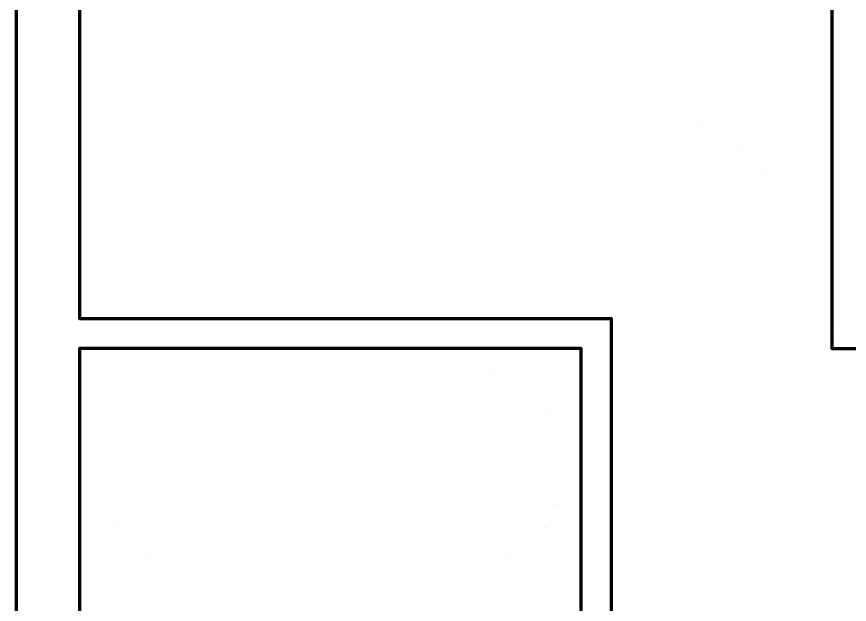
# Model space of a CAD drawing. Header units: metres. Extents: x -5.37 to 2.25, y -5.82 to 2.
# Drawn here: x -5.369 to -2.05, y -2.888 to -0.547 of the extents above; entities that cross this region are included whole.
import ezdxf

# ---------------------------------------------------------------- set-up
doc = ezdxf.new("R2010")
doc.units = ezdxf.units.M
doc.header["$LTSCALE"] = 10
doc.layers.get('0').update_dxf_attribs({"linetype": 'CONTINUOUS', "lineweight": 100})
for name, color, linetype, lineweight in [('doors', 1, 'CONTINUOUS', 100), ('kitchencabinets.us', 4, 'CONTINUOUS', 100), ('roomitems', 2, 'CONTINUOUS', 100), ('walls', 8, 'CONTINUOUS', 100)]:
    doc.layers.add(name, color=color, linetype=linetype, lineweight=lineweight)

# ---------------------------------------------------------------- blocks, each defined once
blk = doc.blocks.new('W-1-0')
at = {"color": 0, "const_width": 0.01}
for points in [[(-450, 0), (-450, 0)], [(-450, 0), (-441.8, -122.1)], [(450, -75), (450, 0)], [(450, -150), (450, -75)], [(-441.8, -122.1), (-417.8, -239.2)], [(450, -225), (450, -150)], [(450, -300), (450, -225)], [(-417.8, -239.2), (-379.3, -350.3)], [(450, -375), (450, -300)], [(-379.3, -350.3), (-327.1, -454.2)], [(450, -450), (450, -375)], [(-327.1, -454.2), (-262.5, -549.9)], [(450, -525), (450, -450)], [(450, -600), (450, -525)], [(-262.5, -549.9), (-186.4, -636.4)], [(450, -675), (450, -600)], [(-186.4, -636.4), (-99.9, -712.5)], [(450, -750), (450, -675)], [(-99.9, -712.5), (-4.2, -777.1)], [(450, -825), (450, -750)], [(-4.2, -777.1), (99.7, -829.3)], [(99.7, -829.3), (210.8, -867.8)], [(450, -900), (450, -825)], [(210.8, -867.8), (327.9, -891.8)], [(327.9, -891.8), (450, -900)]]:
    blk.add_lwpolyline(points, dxfattribs=at)
blk = doc.blocks.new('F-1-0')
at = {"color": 0, "const_width": 0.01}
for points in [[(-599.8, 336.7), (-599.8, 336.7)], [(-599.8, 336.7), (-499.9, 336.7)], [(-599.8, 280.6), (-599.8, 336.7)], [(-599.8, 336.7), (-599.8, 336.7)], [(-599.8, 336.7), (-599.8, 336.7)], [(-499.9, 336.7), (-399.9, 336.7)], [(-399.9, 336.7), (-299.9, 336.7)], [(-299.9, 336.7), (-199.9, 336.7)], [(-199.9, 336.7), (-100, 336.7)], [(-100, 336.7), (0, 336.7)], [(0, 336.7), (100, 336.7)], [(100, 336.7), (199.9, 336.7)], [(199.9, 336.7), (299.9, 336.7)], [(299.9, 336.7), (399.9, 336.7)], [(399.9, 336.7), (499.9, 336.7)], [(499.9, 336.7), (599.8, 336.7)], [(599.8, 336.7), (599.8, 280.6)], [(-599.8, 309.7), (-599.8, 309.7)], [(-599.8, 309.7), (-499.9, 309.7)], [(-499.9, 309.7), (-399.9, 309.7)], [(-399.9, 309.7), (-299.9, 309.7)], [(-299.9, 309.7), (-199.9, 309.7)], [(-199.9, 309.7), (-100, 309.7)], [(-100, 309.7), (0, 309.7)], [(0, 309.7), (100, 309.7)], [(100, 309.7), (199.9, 309.7)], [(199.9, 309.7), (299.9, 309.7)], [(299.9, 309.7), (399.9, 309.7)], [(399.9, 309.7), (499.9, 309.7)], [(499.9, 309.7), (599.8, 309.7)], [(-599.8, 224.4), (-599.8, 280.6)], [(599.8, 280.6), (599.8, 224.4)], [(-599.8, 168.3), (-599.8, 224.4)], [(599.8, 224.4), (599.8, 168.3)], [(-599.8, 112.2), (-599.8, 168.3)], [(599.8, 168.3), (599.8, 112.2)], [(-599.8, 56.1), (-599.8, 112.2)], [(599.8, 112.2), (599.8, 56.1)], [(-599.8, 0), (-599.8, 56.1)], [(599.8, 56.1), (599.8, 0)], [(-599.8, -56.1), (-599.8, 0)], [(599.8, 0), (599.8, -56.1)], [(-599.8, -112.2), (-599.8, -56.1)], [(599.8, -56.1), (599.8, -112.2)], [(-599.8, -168.3), (-599.8, -112.2)], [(599.8, -112.2), (599.8, -168.3)], [(-599.8, -224.4), (-599.8, -168.3)], [(599.8, -168.3), (599.8, -224.4)], [(-599.8, -280.6), (-599.8, -224.4)], [(599.8, -224.4), (599.8, -280.6)], [(-599.8, -336.7), (-599.8, -280.6)], [(599.8, -280.6), (599.8, -336.7)], [(-499.9, -336.7), (-599.8, -336.7)], [(-399.9, -336.7), (-499.9, -336.7)], [(-299.9, -336.7), (-399.9, -336.7)], [(-199.9, -336.7), (-299.9, -336.7)], [(-100, -336.7), (-199.9, -336.7)], [(0, -336.7), (-100, -336.7)], [(100, -336.7), (0, -336.7)], [(199.9, -336.7), (100, -336.7)], [(299.9, -336.7), (199.9, -336.7)], [(399.9, -336.7), (299.9, -336.7)], [(499.9, -336.7), (399.9, -336.7)], [(599.8, -336.7), (499.9, -336.7)]]:
    blk.add_lwpolyline(points, dxfattribs=at)
blk = doc.blocks.new('F-3-0')
at = {"color": 0, "const_width": 0.01}
for points in [[(-1000, 470), (-1000, 470)], [(-1000, 470), (-833.3, 470)], [(-1000, 391.7), (-1000, 470)], [(-1000, 470), (-1000, 470)], [(-1000, 470), (-1000, 470)], [(-833.3, 470), (-666.7, 470)], [(-666.7, 470), (-500, 470)], [(-500, 470), (-333.3, 470)], [(-333.3, 470), (-166.7, 470)], [(-166.7, 470), (0, 470)], [(0, 470), (166.7, 470)], [(166.7, 470), (333.3, 470)], [(333.3, 470), (500, 470)], [(500, 470), (666.7, 470)], [(666.7, 470), (833.3, 470)], [(833.3, 470), (1000, 470)], [(1000, 470), (1000, 391.7)], [(-581, 397.4), (-527.6, 400.6)], [(-527.6, 400.6), (-527.6, 400.6)], [(-527.6, 400.6), (-439.6, 400.6)], [(-527.6, 400.6), (-527.6, 400.6)], [(-527.6, 400.6), (-527.6, 400.6)], [(-527.6, 400.6), (-527.6, 400.6)], [(-527.6, 400.6), (-527.6, 400.6)], [(-527.6, 400.6), (-527.6, 400.6)], [(-527.6, 400.6), (-527.6, 400.6)], [(-527.6, 400.6), (-527.6, 400.6)], [(-527.6, 400.6), (-527.6, 400.6)], [(-527.6, 400.6), (-527.6, 400.6)], [(-527.6, 400.6), (-527.6, 400.6)], [(-527.6, 400.6), (-527.6, 400.6)], [(-527.6, 400.6), (-527.6, 400.6)], [(-527.6, 400.6), (-527.6, 400.6)], [(-527.6, 400.6), (-527.6, 400.6)], [(-439.6, 400.6), (-351.7, 400.6)], [(-351.7, 400.6), (-263.8, 400.6)], [(-263.8, 400.6), (-175.9, 400.6)], [(-175.9, 400.6), (-87.9, 400.6)], [(-87.9, 400.6), (0, 400.6)], [(0, 400.6), (87.9, 400.6)], [(87.9, 400.6), (175.9, 400.6)], [(175.9, 400.6), (263.8, 400.6)], [(263.8, 400.6), (351.7, 400.6)], [(351.7, 400.6), (439.6, 400.6)], [(439.6, 400.6), (527.6, 400.6)], [(527.6, 400.6), (581, 397.4)], [(-1000, 313.3), (-1000, 391.7)], [(-726.3, 353.3), (-680.8, 373.4)], [(-680.8, 373.4), (-632.2, 388.2)], [(-632.2, 388.2), (-581, 397.4)], [(581, 397.4), (632.2, 388.2)], [(632.2, 388.2), (680.8, 373.4)], [(680.8, 373.4), (726.3, 353.3)], [(1000, 391.7), (1000, 313.3)], [(-768.1, 328.3), (-726.3, 353.3)], [(726.3, 353.3), (768.1, 328.3)], [(-1000, 235), (-1000, 313.3)], [(-839.2, 265.7), (-805.9, 299)], [(-805.9, 299), (-768.1, 328.3)], [(768.1, 328.3), (805.9, 299)], [(805.9, 299), (839.2, 265.7)], [(1000, 313.3), (1000, 235)], [(-867.5, 228.8), (-839.2, 265.7)], [(839.2, 265.7), (867.5, 228.8)], [(-1000, 156.7), (-1000, 235)], [(1000, 235), (1000, 156.7)], [(-890.3, 188.8), (-867.5, 228.8)], [(867.5, 228.8), (890.3, 188.8)], [(-907.2, 146), (-890.3, 188.8)], [(890.3, 188.8), (907.2, 146)], [(-1000, 78.3), (-1000, 156.7)], [(-917.7, 100.8), (-907.2, 146)], [(907.2, 146), (917.7, 100.8)], [(1000, 156.7), (1000, 78.3)], [(-921.3, 53.8), (-917.7, 100.8)], [(917.7, 100.8), (921.3, 53.8)], [(-1000, 0), (-1000, 78.3)], [(1000, 78.3), (1000, 0)], [(-921.3, 44.8), (-921.3, 53.8)], [(-921.3, 35.8), (-921.3, 44.8)], [(-921.3, 26.9), (-921.3, 35.8)], [(728.5, 31.6), (733.3, 35.4)], [(733.3, 35.4), (738.6, 38.5)], [(738.6, 38.5), (744.4, 41.1)], [(744.4, 41.1), (750.5, 42.9)], [(750.5, 42.9), (757, 44.1)], [(757, 44.1), (763.8, 44.5)], [(763.8, 44.5), (770.5, 44.1)], [(770.5, 44.1), (777, 42.9)], [(777, 42.9), (783.2, 41.1)], [(783.2, 41.1), (788.9, 38.5)], [(788.9, 38.5), (794.3, 35.4)], [(794.3, 35.4), (799, 31.6)], [(921.3, 53.8), (921.3, 44.8)], [(921.3, 44.8), (921.3, 35.8)], [(921.3, 35.8), (921.3, 26.9)], [(-1000, -78.3), (-1000, 0)], [(-921.3, 17.9), (-921.3, 26.9)], [(-921.3, 9), (-921.3, 17.9)], [(-921.3, 0), (-921.3, 9)], [(-921.3, -9), (-921.3, 0)], [(713.9, 0.6), (714.4, 6.5)], [(714.4, -5.4), (713.9, 0.6)], [(714.4, 6.5), (715.7, 12.3)], [(715.7, 12.3), (717.8, 17.7)], [(717.8, 17.7), (720.7, 22.8)], [(720.7, 22.8), (724.3, 27.4)], [(724.3, 27.4), (728.5, 31.6)], [(799, 31.6), (803.3, 27.4)], [(803.3, 27.4), (806.8, 22.8)], [(806.8, 22.8), (809.7, 17.7)], [(809.7, 17.7), (811.9, 12.3)], [(811.9, 12.3), (813.2, 6.5)], [(813.2, 6.5), (813.6, 0.6)], [(813.6, 0.6), (813.2, -5.4)], [(813.6, 0.6), (813.6, 0.6)], [(813.6, 0.6), (813.6, 0.6)], [(813.6, 0.6), (813.6, 0.6)], [(813.6, 0.6), (813.6, 0.6)], [(813.6, 0.6), (813.6, 0.6)], [(813.6, 0.6), (813.6, 0.6)], [(813.6, 0.6), (813.6, 0.6)], [(813.6, 0.6), (813.6, 0.6)], [(813.6, 0.6), (813.6, 0.6)], [(813.6, 0.6), (813.6, 0.6)], [(813.6, 0.6), (813.6, 0.6)], [(813.6, 0.6), (813.6, 0.6)], [(813.6, 0.6), (813.6, 0.6)], [(813.6, 0.6), (813.6, 0.6)], [(813.6, 0.6), (813.6, 0.6)], [(921.3, 26.9), (921.3, 17.9)], [(921.3, 17.9), (921.3, 9)], [(921.3, 9), (921.3, 0)], [(921.3, 0), (921.3, -9)], [(1000, 0), (1000, -78.3)], [(-921.3, -17.9), (-921.3, -9)], [(-921.3, -26.9), (-921.3, -17.9)], [(-921.3, -35.8), (-921.3, -26.9)], [(715.7, -11.1), (714.4, -5.4)], [(717.8, -16.5), (715.7, -11.1)], [(720.7, -21.6), (717.8, -16.5)], [(724.3, -26.3), (720.7, -21.6)], [(728.5, -30.5), (724.3, -26.3)], [(733.3, -34.2), (728.5, -30.5)], [(799, -30.5), (794.3, -34.2)], [(803.3, -26.3), (799, -30.5)], [(806.8, -21.6), (803.3, -26.3)], [(809.7, -16.5), (806.8, -21.6)], [(811.9, -11.1), (809.7, -16.5)], [(813.2, -5.4), (811.9, -11.1)], [(921.3, -9), (921.3, -17.9)], [(921.3, -17.9), (921.3, -26.9)], [(921.3, -26.9), (921.3, -35.8)], [(-921.3, -44.8), (-921.3, -35.8)], [(-921.3, -53.8), (-921.3, -44.8)], [(-917.7, -100.8), (-921.3, -53.8)], [(738.6, -37.4), (733.3, -34.2)], [(744.4, -39.9), (738.6, -37.4)], [(750.5, -41.8), (744.4, -39.9)], [(757, -43), (750.5, -41.8)], [(763.8, -43.4), (757, -43)], [(770.5, -43), (763.8, -43.4)], [(777, -41.8), (770.5, -43)], [(783.2, -39.9), (777, -41.8)], [(788.9, -37.4), (783.2, -39.9)], [(794.3, -34.2), (788.9, -37.4)], [(921.3, -53.8), (917.7, -100.8)], [(921.3, -35.8), (921.3, -44.8)], [(921.3, -44.8), (921.3, -53.8)], [(-1000, -156.7), (-1000, -78.3)], [(1000, -78.3), (1000, -156.7)], [(-907.2, -146), (-917.7, -100.8)], [(917.7, -100.8), (907.2, -146)], [(-1000, -235), (-1000, -156.7)], [(-890.3, -188.8), (-907.2, -146)], [(907.2, -146), (890.3, -188.8)], [(1000, -156.7), (1000, -235)], [(-867.5, -228.8), (-890.3, -188.8)], [(890.3, -188.8), (867.5, -228.8)], [(-839.2, -265.7), (-867.5, -228.8)], [(867.5, -228.8), (839.2, -265.7)], [(-1000, -313.3), (-1000, -235)], [(1000, -235), (1000, -313.3)], [(-805.9, -299), (-839.2, -265.7)], [(839.2, -265.7), (805.9, -299)], [(-1000, -391.7), (-1000, -313.3)], [(-768.1, -328.3), (-805.9, -299)], [(-726.3, -353.3), (-768.1, -328.3)], [(768.1, -328.3), (726.3, -353.3)], [(805.9, -299), (768.1, -328.3)], [(1000, -313.3), (1000, -391.7)], [(-680.8, -373.4), (-726.3, -353.3)], [(726.3, -353.3), (680.8, -373.4)], [(-1000, -470), (-1000, -391.7)], [(-632.2, -388.2), (-680.8, -373.4)], [(-581, -397.4), (-632.2, -388.2)], [(-527.6, -400.6), (-581, -397.4)], [(581, -397.4), (527.6, -400.6)], [(632.2, -388.2), (581, -397.4)], [(680.8, -373.4), (632.2, -388.2)], [(1000, -391.7), (1000, -470)], [(-439.6, -400.6), (-527.6, -400.6)], [(-351.7, -400.6), (-439.6, -400.6)], [(-263.8, -400.6), (-351.7, -400.6)], [(-175.9, -400.6), (-263.8, -400.6)], [(-87.9, -400.6), (-175.9, -400.6)], [(0, -400.6), (-87.9, -400.6)], [(87.9, -400.6), (0, -400.6)], [(175.9, -400.6), (87.9, -400.6)], [(263.8, -400.6), (175.9, -400.6)], [(351.7, -400.6), (263.8, -400.6)], [(439.6, -400.6), (351.7, -400.6)], [(527.6, -400.6), (439.6, -400.6)], [(-833.3, -470), (-1000, -470)], [(-666.7, -470), (-833.3, -470)], [(-500, -470), (-666.7, -470)], [(-333.3, -470), (-500, -470)], [(-166.7, -470), (-333.3, -470)], [(0, -470), (-166.7, -470)], [(166.7, -470), (0, -470)], [(333.3, -470), (166.7, -470)], [(500, -470), (333.3, -470)], [(666.7, -470), (500, -470)], [(833.3, -470), (666.7, -470)], [(1000, -470), (833.3, -470)]]:
    blk.add_lwpolyline(points, dxfattribs=at)

msp = doc.modelspace()

# ---------------------------------------------------------------- linework, layer by layer
at = {"layer": 'walls'}
for points in [[(-4.235, 1.75), (-5.119, 1.75), (-5.119, -1.75), (-2.999, -1.75), (-2.999, -3.49), (-3.119, -3.49), (-3.119, -1.869), (-5.119, -1.869), (-5.119, -4.869), (-3.119, -4.869), (-3.119, -4.39), (-2.999, -4.39), (-2.999, -4.86), (-2.333, -4.86), (-2.333, -5.119), (-5.369, -5.119), (-5.369, 2), (-4.235, 2)], [(-0.766, 1.75), (-2, 1.75), (-2, -1.75), (-1.999, -1.75), (-1.999, -1.87), (-2.119, -1.87), (-2.119, 1.75), (-3.061, 1.75), (-3.061, 2), (-0.766, 2)]]:
    msp.add_lwpolyline(points, close=True, dxfattribs=at)

# ---------------------------------------------------------------- block references
at = {"layer": 'doors', "xscale": 0.001, "yscale": 0.001, "rotation": -180}
msp.add_blockref('W-1-0', (-2.55, -1.81), dxfattribs=at)
at = {"layer": 'kitchencabinets.us', "xscale": 0.001, "yscale": 0.001, "rotation": -90.00021046}
msp.add_blockref('F-1-0', (-4.7833, -1.1502), dxfattribs=at)
at = {"layer": 'roomitems', "xscale": 0.001, "yscale": 0.001}
msp.add_blockref('F-3-0', (-4.12, -2.34), dxfattribs=at)

doc.saveas('drawing.dxf')
